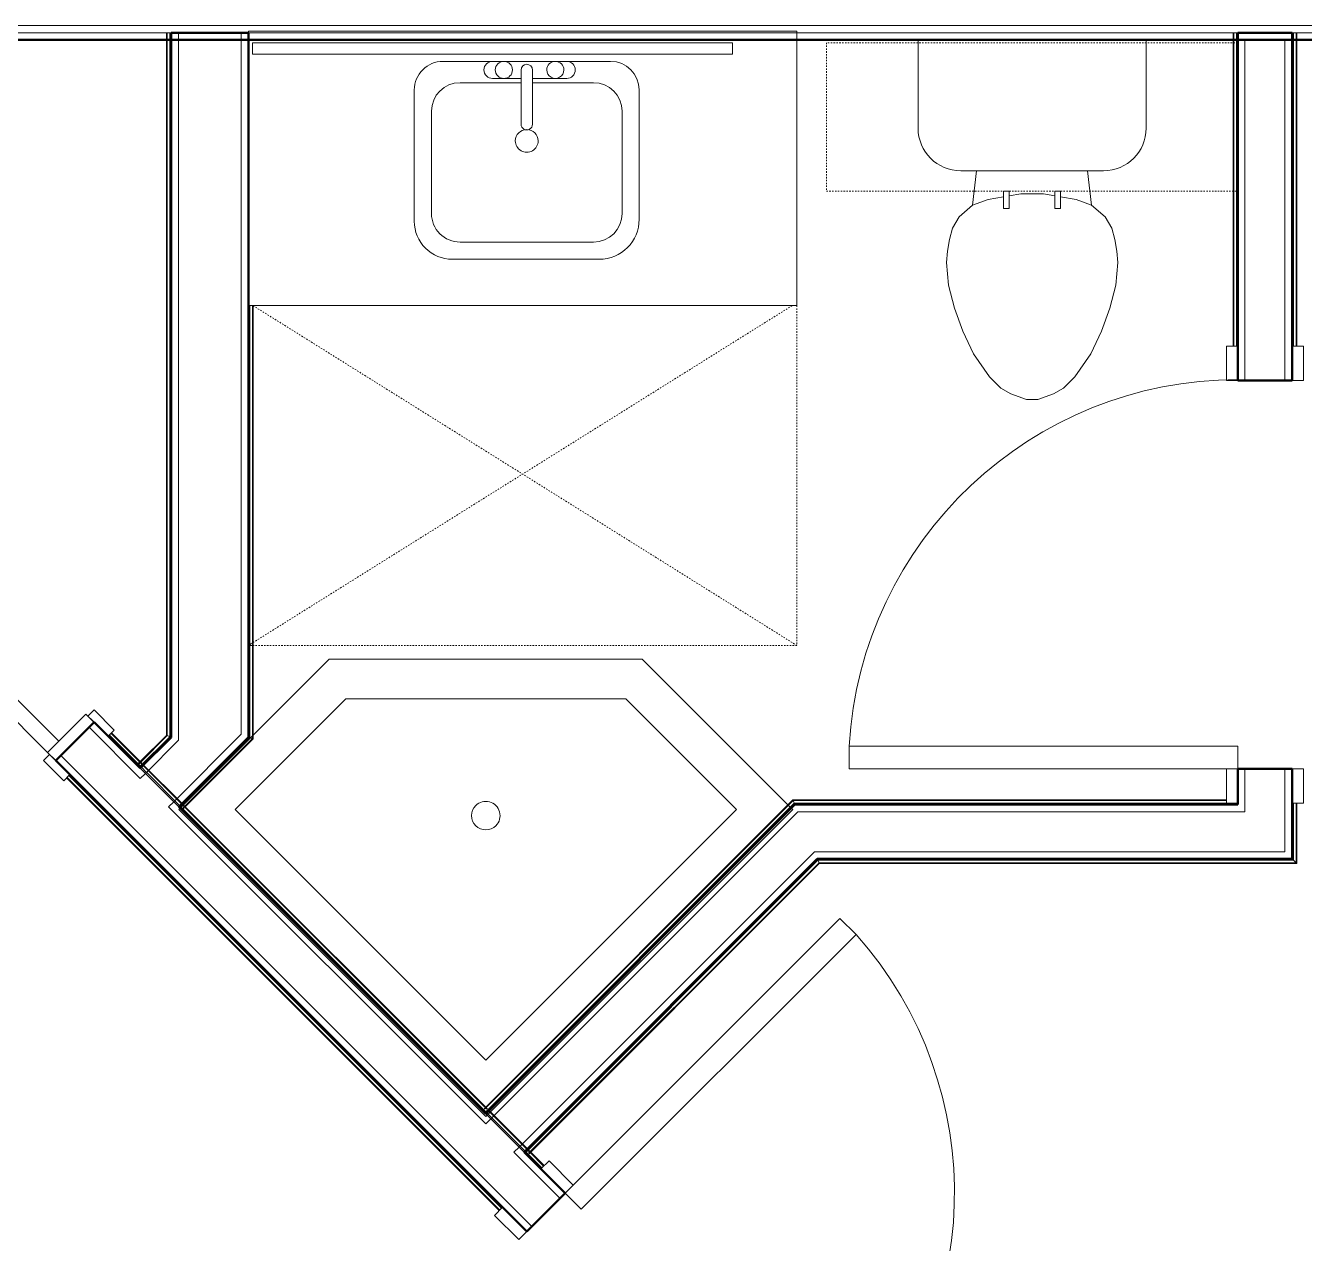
# Model space of a CAD drawing. Header units: inches. Extents: x -4218 to -1830, y 9767 to 12426.
# Drawn here: x -2378.3 to -2266.4, y 10306.2 to 10412.8 of the extents above; entities that cross this region are included whole.
import ezdxf

# ---------------------------------------------------------------- set-up
doc = ezdxf.new("R2010")
doc.units = ezdxf.units.IN
doc.header["$MEASUREMENT"] = 0
doc.linetypes.add('Dash', pattern=[0.25, 0.125, -0.125])
for name, color, linetype, lineweight in [('0-1', 7, 'Continuous', 5), ('0-2', 253, 'Continuous', 9), ('A-DOOR-1', 7, 'Continuous', 9), ('A-DOOR-2', 50, 'Continuous', 20), ('A-DOOR-FRAM-1', 50, 'Continuous', 20), ('A-GENM-HDLN-1', 7, 'Dash', 9), ('A-GENM-HDLN-2', 252, 'Dash', 9), ('A-GENM-HDLN-3', 253, 'Dash', 9), ('A-WALL-1', 250, 'Continuous', 50), ('A-WALL-2', 10, 'Continuous', 13), ('A-WALL-3', 254, 'Continuous', 9), ('A-WALL-4', 253, 'Continuous', 9), ('A-WALL-5', 252, 'Continuous', 9), ('A-WALL-6', 7, 'Continuous', 9), ('I-WALL-1', 250, 'Continuous', 50), ('I-WALL-2', 254, 'Continuous', 9), ('I-WALL-3', 253, 'Continuous', 9), ('I-WALL-4', 252, 'Continuous', 9), ('P-SANR-FIXT-1', 7, 'Continuous', 9), ('P-SANR-FIXT-3', 252, 'Continuous', 9), ('Q-CASE-1', 252, 'Continuous', 9), ('Q-CASE-2', 7, 'Continuous', 9), ('Q-CASE-3', 253, 'Continuous', 9), ('Q-CASE-4', 7, 'Dash', 9)]:
    doc.layers.add(name, color=color, linetype=linetype, lineweight=lineweight)

# ---------------------------------------------------------------- blocks, each defined once
blk = doc.blocks.new('Basic Wall _ INT - W4BØF - _5_8 GYP - 2X4 WOOD_BATT_ - 5_8 GYP_ - ___-2694695-BACKGROUND - 3RD FLOOR')
at = {"layer": 'A-WALL-3'}
for p, q in [((-2272.6, 10412.16), (-2272.66, 10412.16)), ((-2272.45, 10412.16), (-2272.6, 10412.16)), ((-2272.39, 10412.16), (-2272.45, 10412.16)), ((-2272.25, 10412.16), (-2272.27, 10412.16))]:
    blk.add_line(p, q, dxfattribs=at)
at = {"layer": 'A-WALL-4'}
for p, q in [((-2272.66, 10412.16), (-2272.37, 10412.16)), ((-2272.6, 10412.16), (-2272.6, 10411.54)), ((-2272.37, 10412.16), (-2272.29, 10412.16)), ((-2272.29, 10412.16), (-2272.25, 10412.16)), ((-2272.25, 10411.54), (-2272.25, 10412.16)), ((-2272.25, 10381.74), (-2272.25, 10384.74)), ((-2272.27, 10344.64), (-2272.25, 10344.62))]:
    blk.add_line(p, q, dxfattribs=at)
at = {"layer": 'A-WALL-5'}
for p, q in [((-2272.66, 10412.16), (-2272.66, 10411.54)), ((-2272.37, 10412.16), (-2272.37, 10411.54)), ((-2272.6, 10411.54), (-2272.6, 10384.74)), ((-2272.25, 10384.74), (-2272.25, 10411.54)), ((-2272.25, 10344.62), (-2272.25, 10344.74))]:
    blk.add_line(p, q, dxfattribs=at)
at = {"layer": 'A-WALL-6'}
for p, q in [((-2272.66, 10411.54), (-2272.66, 10384.74)), ((-2272.37, 10411.54), (-2272.37, 10384.74))]:
    blk.add_line(p, q, dxfattribs=at)
at = {"layer": 'A-WALL-6', "flags": 128}
blk.add_lwpolyline([(-2272.29, 10344.66), (-2272.31, 10344.68), (-2272.33, 10344.7), (-2272.35, 10344.72), (-2272.36, 10344.73), (-2272.37, 10344.74)], dxfattribs=at)
blk = doc.blocks.new('Basic Wall _ INT - W4BØF - _5_8 GYP - 2X4 WOOD_BATT_ - 5_8 GYP_ - ___-2694696-BACKGROUND - 3RD FLOOR')
at = {"layer": 'A-WALL-3'}
for p, q in [((-2267.47, 10412.16), (-2267.5, 10412.16)), ((-2267.29, 10412.16), (-2267.36, 10412.16)), ((-2267.15, 10412.16), (-2267.29, 10412.16)), ((-2267.08, 10412.16), (-2267.15, 10412.16))]:
    blk.add_line(p, q, dxfattribs=at)
at = {"layer": 'A-WALL-4'}
for p, q in [((-2267.5, 10412.16), (-2267.45, 10412.16)), ((-2267.5, 10411.54), (-2267.5, 10412.16)), ((-2267.45, 10412.16), (-2267.37, 10412.16)), ((-2267.37, 10412.16), (-2267.08, 10412.16)), ((-2267.15, 10412.16), (-2267.15, 10411.54)), ((-2267.5, 10381.74), (-2267.5, 10384.74)), ((-2267.5, 10339.87), (-2267.47, 10339.84)), ((-2267.36, 10339.73), (-2267.29, 10339.67)), ((-2267.29, 10339.66), (-2267.15, 10339.52)), ((-2267.15, 10339.52), (-2267.08, 10339.45))]:
    blk.add_line(p, q, dxfattribs=at)
at = {"layer": 'A-WALL-5'}
for p, q in [((-2267.37, 10411.54), (-2267.37, 10412.16)), ((-2267.08, 10412.16), (-2267.08, 10411.54)), ((-2267.5, 10384.74), (-2267.5, 10411.54)), ((-2267.15, 10411.54), (-2267.15, 10384.74)), ((-2267.5, 10339.87), (-2267.5, 10344.74)), ((-2267.15, 10344.74), (-2267.15, 10339.52))]:
    blk.add_line(p, q, dxfattribs=at)
at = {"layer": 'A-WALL-6'}
for p, q in [((-2267.37, 10384.74), (-2267.37, 10411.54)), ((-2267.08, 10411.54), (-2267.08, 10384.74)), ((-2267.37, 10339.74), (-2267.37, 10344.74)), ((-2267.08, 10344.74), (-2267.08, 10339.45))]:
    blk.add_line(p, q, dxfattribs=at)
at = {"layer": 'A-WALL-6', "flags": 128}
for points in [[(-2267.37, 10339.74), (-2267.37, 10339.75), (-2267.38, 10339.75), (-2267.4, 10339.77), (-2267.41, 10339.78), (-2267.43, 10339.8), (-2267.45, 10339.82)], [(-2267.08, 10339.45), (-2267.2, 10339.57), (-2267.29, 10339.67), (-2267.35, 10339.72), (-2267.37, 10339.74)]]:
    blk.add_lwpolyline(points, dxfattribs=at)
blk = doc.blocks.new('Basic Wall _ INT - W6BØF - _5_8 GYP - 2X6 WOOD_BATT_ - 5_8 GYP_ - ___-2696591-BACKGROUND - 3RD FLOOR')
at = {"layer": 'A-WALL-3'}
for p, q in [((-2365.94, 10412.16), (-2366, 10412.16)), ((-2365.79, 10412.16), (-2365.94, 10412.16)), ((-2365.73, 10412.16), (-2365.79, 10412.16)), ((-2365.59, 10412.16), (-2365.61, 10412.16))]:
    blk.add_line(p, q, dxfattribs=at)
at = {"layer": 'A-WALL-4'}
for p, q in [((-2366, 10412.16), (-2365.71, 10412.16)), ((-2365.94, 10412.16), (-2365.94, 10411.54)), ((-2365.71, 10412.16), (-2365.63, 10412.16)), ((-2365.63, 10412.16), (-2365.59, 10412.16)), ((-2365.59, 10411.54), (-2365.59, 10412.16)), ((-2366, 10350.67), (-2365.94, 10350.65)), ((-2365.94, 10350.65), (-2365.79, 10350.59)), ((-2365.79, 10350.59), (-2365.73, 10350.56)), ((-2365.61, 10350.51), (-2365.59, 10350.5))]:
    blk.add_line(p, q, dxfattribs=at)
at = {"layer": 'A-WALL-5'}
for p, q in [((-2366, 10412.16), (-2366, 10411.54)), ((-2365.71, 10412.16), (-2365.71, 10411.54)), ((-2365.94, 10411.54), (-2365.94, 10350.65)), ((-2365.59, 10350.5), (-2365.59, 10411.54))]:
    blk.add_line(p, q, dxfattribs=at)
at = {"layer": 'A-WALL-6'}
for p, q in [((-2366, 10411.54), (-2366, 10350.67)), ((-2365.71, 10411.54), (-2365.71, 10350.55)), ((-2365.59, 10350.5), (-2365.63, 10350.52))]:
    blk.add_line(p, q, dxfattribs=at)
at = {"layer": 'A-WALL-6', "flags": 128}
for points in [[(-2365.71, 10350.55), (-2365.73, 10350.56), (-2365.79, 10350.59), (-2365.88, 10350.62), (-2366, 10350.67)], [(-2365.63, 10350.52), (-2365.65, 10350.53), (-2365.67, 10350.54), (-2365.69, 10350.54), (-2365.7, 10350.55), (-2365.71, 10350.55), (-2365.71, 10350.55)]]:
    blk.add_lwpolyline(points, dxfattribs=at)
blk = doc.blocks.new('Basic Wall _ INT - W6BØF - _5_8 GYP - 2X6 WOOD_BATT_ - 5_8 GYP_ - ___-2696592-BACKGROUND - 3RD FLOOR')
at = {"layer": 'A-WALL-4'}
for p, q in [((-2358.84, 10350.53), (-2358.82, 10350.52)), ((-2358.7, 10350.48), (-2358.64, 10350.45)), ((-2358.63, 10350.45), (-2358.49, 10350.39)), ((-2358.49, 10350.39), (-2358.43, 10350.36))]:
    blk.add_line(p, q, dxfattribs=at)
at = {"layer": 'A-WALL-5'}
for p, q in [((-2358.84, 10350.53), (-2358.84, 10388.29)), ((-2358.49, 10388.29), (-2358.49, 10350.39))]:
    blk.add_line(p, q, dxfattribs=at)
at = {"layer": 'A-WALL-6'}
for p, q in [((-2358.71, 10350.48), (-2358.71, 10388.29)), ((-2358.43, 10388.29), (-2358.43, 10350.36)), ((-2358.8, 10350.52), (-2358.84, 10350.53))]:
    blk.add_line(p, q, dxfattribs=at)
at = {"layer": 'A-WALL-6', "flags": 128}
for points in [[(-2358.71, 10350.48), (-2358.72, 10350.48), (-2358.73, 10350.49), (-2358.74, 10350.49), (-2358.76, 10350.5), (-2358.77, 10350.51), (-2358.8, 10350.52)], [(-2358.43, 10350.36), (-2358.55, 10350.41), (-2358.64, 10350.45), (-2358.69, 10350.47), (-2358.71, 10350.48)]]:
    blk.add_lwpolyline(points, dxfattribs=at)
blk = doc.blocks.new('Basic Wall _ INT - W4BØF - _5_8 GYP - 2X4 WOOD_BATT_ - 5_8 GYP_ - ___-2694703-BACKGROUND - 3RD FLOOR')
at = {"layer": 'A-WALL-4'}
for p, q in [((-2374.47, 10347.24), (-2375.16, 10347.93)), ((-2334.48, 10307.26), (-2336.6, 10309.38))]:
    blk.add_line(p, q, dxfattribs=at)
at = {"layer": 'A-WALL-5'}
for p, q in [((-2336.6, 10309.38), (-2374.47, 10347.24)), ((-2374.71, 10346.99), (-2336.85, 10309.13))]:
    blk.add_line(p, q, dxfattribs=at)
at = {"layer": 'A-WALL-6'}
for p, q in [((-2374.76, 10346.95), (-2336.9, 10309.09)), ((-2374.55, 10347.15), (-2336.69, 10309.29))]:
    blk.add_line(p, q, dxfattribs=at)
blk = doc.blocks.new('Basic Wall _ INT - W4BØF - _5_8 GYP - 2X4 WOOD_BATT_ - 5_8 GYP_ - ___-2694704-BACKGROUND - 3RD FLOOR')
at = {"layer": 'A-WALL-4'}
for p, q in [((-2368.34, 10348.33), (-2368.27, 10348.26)), ((-2364.94, 10344.43), (-2368.3, 10347.79)), ((-2368.26, 10348.25), (-2368.2, 10348.19)), ((-2368.05, 10348.04), (-2367.65, 10347.64)), ((-2367.61, 10347.6), (-2364.71, 10344.7)), ((-2364.55, 10344.54), (-2364.49, 10344.48)), ((-2364.49, 10344.47), (-2364.4, 10344.39)), ((-2338.11, 10318.1), (-2338.03, 10318.02)), ((-2334.71, 10314.2), (-2338.07, 10317.56)), ((-2338.03, 10318.02), (-2337.97, 10317.95)), ((-2337.82, 10317.81), (-2337.38, 10317.37)), ((-2337.36, 10317.34), (-2334.91, 10314.89)), ((-2334.9, 10314.89), (-2334.46, 10314.45)), ((-2334.32, 10314.31), (-2334.26, 10314.24)), ((-2334.26, 10314.24), (-2334.17, 10314.16)), ((-2331.12, 10310.62), (-2333.25, 10312.74))]:
    blk.add_line(p, q, dxfattribs=at)
at = {"layer": 'A-WALL-5'}
for p, q in [((-2368.3, 10347.79), (-2371.11, 10350.6)), ((-2370.86, 10350.85), (-2368.34, 10348.33)), ((-2368.3, 10348.38), (-2368.23, 10348.3)), ((-2368.22, 10348.29), (-2368.16, 10348.23)), ((-2367.78, 10347.45), (-2368.21, 10347.88)), ((-2368.01, 10348.08), (-2364.67, 10344.75)), ((-2364.86, 10344.53), (-2367.77, 10347.44)), ((-2338.07, 10317.56), (-2364.94, 10344.43)), ((-2364.51, 10344.58), (-2364.44, 10344.52)), ((-2364.44, 10344.52), (-2364.36, 10344.44)), ((-2364.4, 10344.39), (-2338.11, 10318.1)), ((-2338.07, 10318.15), (-2337.99, 10318.06)), ((-2337.99, 10318.06), (-2337.92, 10318)), ((-2337.54, 10317.21), (-2337.98, 10317.65)), ((-2337.77, 10317.85), (-2337.34, 10317.41)), ((-2335.07, 10314.73), (-2337.53, 10317.2)), ((-2337.31, 10317.38), (-2334.86, 10314.94)), ((-2334.86, 10314.93), (-2334.42, 10314.5)), ((-2334.62, 10314.29), (-2335.06, 10314.73)), ((-2333.25, 10312.74), (-2334.71, 10314.2)), ((-2334.28, 10314.35), (-2334.21, 10314.29)), ((-2334.21, 10314.29), (-2334.13, 10314.2)), ((-2334.17, 10314.16), (-2333, 10312.98))]:
    blk.add_line(p, q, dxfattribs=at)
at = {"layer": 'A-WALL-6'}
for p, q in [((-2368.21, 10347.88), (-2370.98, 10350.65)), ((-2370.81, 10350.89), (-2368.3, 10348.38)), ((-2337.98, 10317.65), (-2364.86, 10344.53)), ((-2364.36, 10344.43), (-2338.07, 10318.15)), ((-2333.16, 10312.82), (-2334.62, 10314.29)), ((-2334.13, 10314.2), (-2332.95, 10313.03))]:
    blk.add_line(p, q, dxfattribs=at)
blk = doc.blocks.new('Basic Wall _ INT - W4BØF - _5_8 GYP - 2X4 WOOD_BATT_ - 5_8 GYP_ - ___-2694706-BACKGROUND - 3RD FLOOR')
at = {"layer": 'A-WALL-3'}
for p, q in [((-2334.71, 10314.2), (-2334.7, 10314.19)), ((-2334.57, 10314.06), (-2334.51, 10314)), ((-2334.46, 10313.95), (-2334.42, 10313.91))]:
    blk.add_line(p, q, dxfattribs=at)
at = {"layer": 'A-WALL-4'}
for p, q in [((-2309.04, 10339.84), (-2309.05, 10339.87)), ((-2308.96, 10339.67), (-2308.99, 10339.73)), ((-2308.9, 10339.52), (-2308.96, 10339.66)), ((-2308.88, 10339.45), (-2308.9, 10339.52)), ((-2334.62, 10314.11), (-2334.67, 10314.16)), ((-2334.42, 10313.91), (-2334.62, 10314.11)), ((-2334.32, 10314.1), (-2334.26, 10314.16)), ((-2334.25, 10314.17), (-2334.17, 10314.25))]:
    blk.add_line(p, q, dxfattribs=at)
at = {"layer": 'A-WALL-5'}
for p, q in [((-2309.05, 10339.87), (-2334.71, 10314.2)), ((-2334.17, 10314.25), (-2308.9, 10339.52)), ((-2334.68, 10314.17), (-2334.71, 10314.2)), ((-2334.67, 10314.16), (-2334.68, 10314.17)), ((-2334.27, 10314.06), (-2334.21, 10314.12)), ((-2334.21, 10314.13), (-2334.13, 10314.2))]:
    blk.add_line(p, q, dxfattribs=at)
at = {"layer": 'A-WALL-6'}
for p, q in [((-2334.62, 10314.11), (-2309, 10339.74)), ((-2334.13, 10314.2), (-2308.88, 10339.45))]:
    blk.add_line(p, q, dxfattribs=at)
at = {"layer": 'A-WALL-6', "flags": 128}
for points in [[(-2309.03, 10339.82), (-2309.02, 10339.8), (-2309.01, 10339.78), (-2309.01, 10339.77), (-2309, 10339.75), (-2309, 10339.75), (-2309, 10339.74)], [(-2309, 10339.74), (-2308.99, 10339.72), (-2308.96, 10339.67), (-2308.93, 10339.57), (-2308.88, 10339.45)]]:
    blk.add_lwpolyline(points, dxfattribs=at)
blk = doc.blocks.new('Basic Wall _ INT - W4BØF - _5_8 GYP - 2X4 WOOD_BATT_ - 5_8 GYP_ - ___-2694705-BACKGROUND - 3RD FLOOR')
at = {"layer": 'A-WALL-3'}
for p, q in [((-2338.36, 10317.85), (-2338.32, 10317.81)), ((-2338.28, 10317.77), (-2338.22, 10317.71)), ((-2338.09, 10317.58), (-2338.07, 10317.56))]:
    blk.add_line(p, q, dxfattribs=at)
at = {"layer": 'A-WALL-4'}
for p, q in [((-2311.16, 10344.97), (-2311.19, 10345.03)), ((-2311.1, 10344.82), (-2311.16, 10344.97)), ((-2311.07, 10344.76), (-2311.1, 10344.82)), ((-2311.02, 10344.62), (-2311.03, 10344.64)), ((-2338.1, 10318.03), (-2338.03, 10318.1)), ((-2338.16, 10317.65), (-2338.36, 10317.85)), ((-2338.17, 10317.96), (-2338.11, 10318.02)), ((-2338.12, 10317.61), (-2338.16, 10317.65))]:
    blk.add_line(p, q, dxfattribs=at)
at = {"layer": 'A-WALL-5'}
for p, q in [((-2338.03, 10318.1), (-2311.16, 10344.97)), ((-2311.02, 10344.62), (-2338.07, 10317.56)), ((-2338.14, 10318.08), (-2338.07, 10318.15)), ((-2338.21, 10318.01), (-2338.16, 10318.06)), ((-2338.1, 10317.59), (-2338.12, 10317.61)), ((-2338.07, 10317.56), (-2338.1, 10317.59))]:
    blk.add_line(p, q, dxfattribs=at)
at = {"layer": 'A-WALL-6'}
for p, q in [((-2338.07, 10318.15), (-2311.19, 10345.03)), ((-2311.07, 10344.74), (-2338.16, 10317.65))]:
    blk.add_line(p, q, dxfattribs=at)
at = {"layer": 'A-WALL-6', "flags": 128}
for points in [[(-2311.19, 10345.03), (-2311.14, 10344.91), (-2311.1, 10344.82), (-2311.08, 10344.76), (-2311.07, 10344.74)], [(-2311.07, 10344.74), (-2311.07, 10344.74), (-2311.06, 10344.73), (-2311.06, 10344.72), (-2311.05, 10344.7), (-2311.04, 10344.68), (-2311.03, 10344.66)]]:
    blk.add_lwpolyline(points, dxfattribs=at)
blk = doc.blocks.new('Basic Wall _ INT - W4BØF - _5_8 GYP - 2X4 WOOD_BATT_ - 5_8 GYP_ - ___-2694707-BACKGROUND - 3RD FLOOR')
at = {"layer": 'A-WALL-4'}
for p, q in [((-2311.19, 10345.03), (-2311.16, 10344.97)), ((-2311.16, 10344.97), (-2311.1, 10344.82)), ((-2311.1, 10344.82), (-2311.07, 10344.76)), ((-2311.03, 10344.64), (-2311.02, 10344.62)), ((-2272.25, 10344.62), (-2272.27, 10344.64))]:
    blk.add_line(p, q, dxfattribs=at)
at = {"layer": 'A-WALL-5'}
for p, q in [((-2311.16, 10344.97), (-2273.25, 10344.97)), ((-2272.25, 10344.62), (-2311.02, 10344.62))]:
    blk.add_line(p, q, dxfattribs=at)
at = {"layer": 'A-WALL-6'}
for p, q in [((-2311.19, 10345.03), (-2273.25, 10345.03)), ((-2273.25, 10344.74), (-2311.07, 10344.74))]:
    blk.add_line(p, q, dxfattribs=at)
at = {"layer": 'A-WALL-6', "flags": 128}
for points in [[(-2311.07, 10344.74), (-2311.08, 10344.76), (-2311.1, 10344.82), (-2311.14, 10344.91), (-2311.19, 10345.03)], [(-2311.03, 10344.66), (-2311.04, 10344.68), (-2311.05, 10344.7), (-2311.06, 10344.72), (-2311.06, 10344.73), (-2311.07, 10344.74), (-2311.07, 10344.74)], [(-2272.37, 10344.74), (-2272.36, 10344.73), (-2272.35, 10344.72), (-2272.33, 10344.7), (-2272.31, 10344.68), (-2272.29, 10344.66)]]:
    blk.add_lwpolyline(points, dxfattribs=at)
blk = doc.blocks.new('Basic Wall _ INT - W4BØF - _5_8 GYP - 2X4 WOOD_BATT_ - 5_8 GYP_ - ___-2694708-BACKGROUND - 3RD FLOOR')
at = {"layer": 'A-WALL-4'}
for p, q in [((-2309.05, 10339.87), (-2309.04, 10339.84)), ((-2308.99, 10339.73), (-2308.96, 10339.67)), ((-2308.96, 10339.66), (-2308.9, 10339.52)), ((-2308.9, 10339.52), (-2308.88, 10339.45)), ((-2267.47, 10339.84), (-2267.5, 10339.87)), ((-2267.29, 10339.67), (-2267.36, 10339.73)), ((-2267.15, 10339.52), (-2267.29, 10339.66)), ((-2267.08, 10339.45), (-2267.15, 10339.52))]:
    blk.add_line(p, q, dxfattribs=at)
at = {"layer": 'A-WALL-5'}
for p, q in [((-2267.5, 10339.87), (-2309.05, 10339.87)), ((-2308.9, 10339.52), (-2267.15, 10339.52))]:
    blk.add_line(p, q, dxfattribs=at)
at = {"layer": 'A-WALL-6'}
for p, q in [((-2309, 10339.74), (-2267.37, 10339.74)), ((-2308.88, 10339.45), (-2267.08, 10339.45))]:
    blk.add_line(p, q, dxfattribs=at)
at = {"layer": 'A-WALL-6', "flags": 128}
for points in [[(-2309, 10339.74), (-2309, 10339.75), (-2309, 10339.75), (-2309.01, 10339.77), (-2309.01, 10339.78), (-2309.02, 10339.8), (-2309.03, 10339.82)], [(-2308.88, 10339.45), (-2308.93, 10339.57), (-2308.96, 10339.67), (-2308.99, 10339.72), (-2309, 10339.74)], [(-2267.45, 10339.82), (-2267.43, 10339.8), (-2267.41, 10339.78), (-2267.4, 10339.77), (-2267.38, 10339.75), (-2267.37, 10339.75), (-2267.37, 10339.74)], [(-2267.37, 10339.74), (-2267.35, 10339.72), (-2267.29, 10339.67), (-2267.2, 10339.57), (-2267.08, 10339.45)]]:
    blk.add_lwpolyline(points, dxfattribs=at)
blk = doc.blocks.new('SWING - SINGLE - FLUSH - 2-10 x 6-8 - PRIVACY-3199405-BACKGROUND - 3RD FLOOR')
at = {"layer": 'A-DOOR-1'}
blk.add_arc((17, -2.38), 34.07, 180, 266.6343, dxfattribs=at)
at = {"layer": 'A-DOOR-2'}
for p, q in [((15, -2.38), (15, -36.38)), ((17, -2.38), (15, -2.38)), ((17, -2.38), (17, -36.38)), ((17, -36.38), (15, -36.38))]:
    blk.add_line(p, q, dxfattribs=at)
at = {"layer": 'A-DOOR-FRAM-1'}
for p, q in [((-20, 2.37), (-20, 3.37)), ((-20, 3.37), (-17, 3.37)), ((-17, 3.37), (-17, 2.37)), ((17, 2.37), (17, 3.37)), ((17, 3.37), (20, 3.37)), ((20, 3.37), (20, 2.37)), ((-17, 2.37), (-20, 2.37)), ((20, 2.37), (17, 2.37)), ((-20, -2.38), (-17, -2.38)), ((-20, -3.38), (-20, -2.38)), ((-17, -2.38), (-17, -3.38)), ((17, -2.38), (20, -2.38)), ((17, -3.38), (17, -2.38)), ((20, -2.38), (20, -3.38)), ((-17, -3.38), (-20, -3.38)), ((20, -3.38), (17, -3.38))]:
    blk.add_line(p, q, dxfattribs=at)
blk = doc.blocks.new('SLIDING - FLUSH - 6-0 x 6-8-3203587-BACKGROUND - 3RD FLOOR')
at = {"layer": 'A-DOOR-1'}
for p, q in [((-36.25, 3), (-38.75, 3)), ((-38.75, 3), (-38.75, 2.25)), ((-38.75, 2.25), (-36.25, 2.25)), ((-36.25, 2.25), (-36.25, 3)), ((36.25, 3), (36.25, 2.25)), ((38.75, 3), (36.25, 3)), ((36.25, 2.25), (38.75, 2.25)), ((38.75, 2.25), (38.75, 3)), ((-36.25, -2.5), (-38.75, -2.5)), ((-38.75, -2.5), (-38.75, -3.25)), ((-38.75, -3.25), (-36.25, -3.25)), ((-36.25, -3.25), (-36.25, -2.5)), ((38.75, -2.5), (36.25, -2.5)), ((36.25, -2.5), (36.25, -3.25)), ((36.25, -3.25), (38.75, -3.25)), ((38.75, -3.25), (38.75, -2.5))]:
    blk.add_line(p, q, dxfattribs=at)
at = {"layer": 'A-DOOR-2'}
for p, q in [((1, 2.25), (-36, 2.25)), ((-36, 2.25), (-36, 0.875)), ((1, 0.875), (1, 2.25)), ((-36, 0.875), (1, 0.875)), ((36, 0.875), (-1, 0.875)), ((-1, 0.875), (-1, -0.5)), ((36, -0.5), (36, 0.875)), ((-1, -0.5), (36, -0.5))]:
    blk.add_line(p, q, dxfattribs=at)
at = {"layer": 'A-DOOR-FRAM-1'}
for p, q in [((-36, 2.25), (-37, 2.25)), ((-37, 2.25), (-37, -2.5)), ((-36, -2.5), (-36, 2.25)), ((37, 2.25), (36, 2.25)), ((36, 2.25), (36, -2.5)), ((37, -2.5), (37, 2.25)), ((-37, -2.5), (-36, -2.5)), ((36, -2.5), (37, -2.5))]:
    blk.add_line(p, q, dxfattribs=at)
blk = doc.blocks.new('Basic Wall _ INT - W4BØF - _5_8 GYP - 2X4 WOOD_BATT_ - 5_8 GYP_ - ___-2694709-BACKGROUND - 3RD FLOOR')
at = {"layer": 'A-WALL-3'}
for p, q in [((-2368.59, 10348.08), (-2368.55, 10348.04)), ((-2368.51, 10348), (-2368.44, 10347.93)), ((-2368.32, 10347.81), (-2368.3, 10347.79))]:
    blk.add_line(p, q, dxfattribs=at)
at = {"layer": 'A-WALL-4'}
for p, q in [((-2365.94, 10350.65), (-2366, 10350.67)), ((-2365.79, 10350.59), (-2365.94, 10350.65)), ((-2365.73, 10350.56), (-2365.79, 10350.59)), ((-2365.59, 10350.5), (-2365.61, 10350.51)), ((-2368.26, 10348.32), (-2368.34, 10348.25)), ((-2368.39, 10347.88), (-2368.59, 10348.08)), ((-2368.35, 10348.24), (-2368.41, 10348.18)), ((-2368.35, 10347.84), (-2368.39, 10347.88))]:
    blk.add_line(p, q, dxfattribs=at)
at = {"layer": 'A-WALL-5'}
for p, q in [((-2365.94, 10350.65), (-2368.26, 10348.32)), ((-2368.3, 10347.79), (-2365.59, 10350.5)), ((-2368.31, 10348.37), (-2368.38, 10348.29)), ((-2368.39, 10348.29), (-2368.45, 10348.23)), ((-2368.33, 10347.82), (-2368.35, 10347.84)), ((-2368.3, 10347.79), (-2368.33, 10347.82))]:
    blk.add_line(p, q, dxfattribs=at)
at = {"layer": 'A-WALL-6'}
for p, q in [((-2365.71, 10350.55), (-2368.39, 10347.88)), ((-2366, 10350.67), (-2368.3, 10348.38)), ((-2365.63, 10350.52), (-2365.59, 10350.5))]:
    blk.add_line(p, q, dxfattribs=at)
at = {"layer": 'A-WALL-6', "flags": 128}
for points in [[(-2366, 10350.67), (-2365.88, 10350.62), (-2365.79, 10350.59), (-2365.73, 10350.56), (-2365.71, 10350.55)], [(-2365.71, 10350.55), (-2365.71, 10350.55), (-2365.7, 10350.55), (-2365.69, 10350.54), (-2365.67, 10350.54), (-2365.65, 10350.53), (-2365.63, 10350.52)]]:
    blk.add_lwpolyline(points, dxfattribs=at)
blk = doc.blocks.new('Basic Wall _ INT - W4BØF - _5_8 GYP - 2X4 WOOD_BATT_ - 5_8 GYP_ - ___-2694710-BACKGROUND - 3RD FLOOR')
at = {"layer": 'A-WALL-3'}
for p, q in [((-2364.94, 10344.43), (-2364.92, 10344.42)), ((-2364.8, 10344.29), (-2364.74, 10344.23)), ((-2364.69, 10344.18), (-2364.65, 10344.14))]:
    blk.add_line(p, q, dxfattribs=at)
at = {"layer": 'A-WALL-4'}
for p, q in [((-2358.82, 10350.52), (-2358.84, 10350.53)), ((-2358.64, 10350.45), (-2358.7, 10350.48)), ((-2358.49, 10350.39), (-2358.63, 10350.45)), ((-2358.43, 10350.36), (-2358.49, 10350.39)), ((-2364.85, 10344.34), (-2364.9, 10344.39)), ((-2364.65, 10344.14), (-2364.85, 10344.34)), ((-2364.5, 10344.38), (-2364.55, 10344.33)), ((-2364.42, 10344.46), (-2364.49, 10344.39))]:
    blk.add_line(p, q, dxfattribs=at)
at = {"layer": 'A-WALL-5'}
for p, q in [((-2364.94, 10344.43), (-2358.84, 10350.53)), ((-2358.49, 10350.39), (-2364.4, 10344.48)), ((-2364.91, 10344.4), (-2364.94, 10344.43)), ((-2364.9, 10344.39), (-2364.91, 10344.4)), ((-2364.45, 10344.34), (-2364.51, 10344.28)), ((-2364.37, 10344.42), (-2364.44, 10344.35))]:
    blk.add_line(p, q, dxfattribs=at)
at = {"layer": 'A-WALL-6'}
for p, q in [((-2364.85, 10344.34), (-2358.71, 10350.48)), ((-2358.43, 10350.36), (-2364.36, 10344.43)), ((-2358.84, 10350.53), (-2358.8, 10350.52))]:
    blk.add_line(p, q, dxfattribs=at)
at = {"layer": 'A-WALL-6', "flags": 128}
for points in [[(-2358.8, 10350.52), (-2358.77, 10350.51), (-2358.76, 10350.5), (-2358.74, 10350.49), (-2358.73, 10350.49), (-2358.72, 10350.48), (-2358.71, 10350.48)], [(-2358.71, 10350.48), (-2358.69, 10350.47), (-2358.64, 10350.45), (-2358.55, 10350.41), (-2358.43, 10350.36)]]:
    blk.add_lwpolyline(points, dxfattribs=at)
blk = doc.blocks.new('M_Sink Vanity-Square - 500 x 440mm-V26-BACKGROUND - 3RD FLOOR')
at = {"layer": 'P-SANR-FIXT-1'}
for p, q in [((-5.72, 10.23), (7.14, 10.23)), ((-5.22, 8.73), (6.46, 8.73)), ((-9.22, -4.59), (-9.22, 6.73)), ((10.46, 6.91), (10.46, -4.59)), ((-7.72, -2.72), (-7.72, 6.23)), ((8.96, 6.23), (8.96, -2.72)), ((0.12, -6.33), (0.12, -1.59)), ((1.12, -6.33), (1.12, -1.59)), ((0.12, -5.22), (-5.22, -5.22)), ((-2.88, -5.59), (0.12, -5.59)), ((6.46, -5.22), (1.12, -5.22)), ((1.12, -5.59), (3.62, -5.59)), ((7.96, -7.09), (-6.72, -7.09)), ((3.62, -7.09), (-2.88, -7.09))]:
    blk.add_line(p, q, dxfattribs=at)
for centre, radius, start, end in [((-5.72, 6.73), 3.5, 90, 180), ((7.14, 6.91), 3.32, 360, 90), ((-5.22, 6.23), 2.5, 90, 180), ((6.46, 6.23), 2.5, 360, 90), ((0.62, -0.13), 1, 360, 180), ((0.62, -0.13), 1, 180, 0), ((0.62, -1.59), 0.5, 360, 180), ((-5.22, -2.72), 2.5, 180, 270), ((6.46, -2.72), 2.5, 270, 360), ((-6.72, -4.59), 2.5, 180, 270), ((-2.88, -6.34), 0.75, 90, 270), ((-1.88, -6.34), 0.75, 360, 180), ((2.62, -6.34), 0.75, 0, 180), ((3.62, -6.34), 0.75, 270, 90), ((7.96, -4.59), 2.5, 270, 0), ((-1.88, -6.34), 0.75, 180, 0), ((0.62, -6.33), 0.5, 180, 0), ((2.62, -6.34), 0.75, 180, 0)]:
    blk.add_arc(centre, radius, start, end, dxfattribs=at)
blk = doc.blocks.new('Bath Vanity - Bath Vanity 48_-V34-BACKGROUND - 3RD FLOOR')
at = {"layer": 'Q-CASE-1'}
for p, q in [((24.74, 0.75), (24.74, 24)), ((-23.26, 0.75), (-23.26, 0)), ((24.74, 0), (24.74, 0.13)), ((-23.26, 0), (24.74, 0))]:
    blk.add_line(p, q, dxfattribs=at)
at = {"layer": 'Q-CASE-2'}
for p, q in [((24.74, 24), (-23.26, 24)), ((-23.26, 24), (-23.26, 0.75))]:
    blk.add_line(p, q, dxfattribs=at)
at = {"layer": 'Q-CASE-3'}
blk.add_line((24.74, 0.13), (24.74, 0.75), dxfattribs=at)
blk = doc.blocks.new('Shower Base-Corner - 38_ x 38_-1684365-BACKGROUND - 3RD FLOOR')
at = {"layer": 'P-SANR-FIXT-1'}
for p, q in [((38, -18.63), (38, -0.18)), ((3.49, -3.49), (3.49, -34.51)), ((34.51, -3.49), (3.49, -3.49)), ((34.51, -17.18), (34.51, -3.49)), ((17.18, -34.51), (34.51, -17.18)), ((18.62, -38), (38, -18.63)), ((3.49, -34.51), (17.18, -34.51)), ((0.18, -38), (18.62, -38))]:
    blk.add_line(p, q, dxfattribs=at)
for start, end in [(360, 180), (180, 0)]:
    blk.add_arc((18.62, -18.63), 1.25, start, end, dxfattribs=at)
at = {"layer": 'P-SANR-FIXT-3'}
for p, q in [((0, 0), (0, -38)), ((38, 0), (0, 0)), ((38, -0.18), (38, 0)), ((0, -38), (0.18, -38))]:
    blk.add_line(p, q, dxfattribs=at)
blk = doc.blocks.new('Toilet-Domestic-3D - Toilet-Domestic-3D-V27-BACKGROUND - 3RD FLOOR')
at = {"layer": 'P-SANR-FIXT-1'}
for p, q in [((-9.98, 11.75), (-9.98, 19.48)), ((9.98, 19.48), (9.98, 11.75)), ((6.25, 8.02), (-6.25, 8.02)), ((-4.86, 8.02), (-5.21, 5)), ((4.86, 8.02), (5.21, 5)), ((-2.5, 5.74), (-3.84, 5.5)), ((-1, 6), (-2.01, 5.82)), ((1, 6), (-1, 6)), ((2, 5.82), (1, 6)), ((3.84, 5.5), (2.49, 5.74)), ((-5.21, 5), (-6.4, 4)), ((-3.84, 5.5), (-5.21, 5)), ((5.21, 5), (3.84, 5.5)), ((6.4, 4), (5.21, 5)), ((-6.4, 4), (-6.97, 3)), ((6.97, 3), (6.4, 4)), ((-6.97, 3), (-7.24, 2)), ((7.24, 2), (6.97, 3)), ((-7.24, 2), (-7.41, 1)), ((7.41, 1), (7.24, 2)), ((-7.41, 1), (-7.5, 0)), ((7.5, 0), (7.41, 1)), ((-7.5, 0), (-7.33, -1.99)), ((7.33, -1.99), (7.5, 0)), ((-7.33, -1.99), (-6.79, -4)), ((6.79, -4), (7.33, -1.99)), ((-6.79, -4), (-6.06, -6)), ((6.06, -6), (6.79, -4)), ((-6.06, -6), (-5.13, -8)), ((5.13, -8), (6.06, -6)), ((-5.13, -8), (-3.74, -10)), ((3.74, -10), (5.13, -8)), ((-3.74, -10), (-2.74, -11)), ((2.74, -11), (3.74, -10)), ((-2.74, -11), (-1.87, -11.5)), ((1.87, -11.5), (2.74, -11)), ((-1.87, -11.5), (-0.5, -12)), ((-0.5, -12), (0.5, -12)), ((0.5, -12), (1.87, -11.5))]:
    blk.add_line(p, q, dxfattribs=at)
for centre, start, end in [((-6.25, 11.75), 180, 270), ((6.25, 11.75), 270, 360)]:
    blk.add_arc(centre, 3.73, start, end, dxfattribs=at)
at = {"layer": 'P-SANR-FIXT-3'}
blk.add_line((-9.98, 19.48), (9.98, 19.48), dxfattribs=at)
blk = doc.blocks.new('ADA Clearances - 30_x48_-V35-BACKGROUND - 3RD FLOOR')
at = {"layer": 'A-GENM-HDLN-1'}
for p, q in [((14.74, 23.59), (-15, -24)), ((-15, -24), (-15, 23.59)), ((-14.74, 23.59), (14.75, -23.6)), ((14.75, -24), (-15, -24))]:
    blk.add_line(p, q, dxfattribs=at)
at = {"layer": 'A-GENM-HDLN-2'}
for p, q in [((-15, 23.8), (-15, 23.85)), ((-15, 23.71), (-15, 23.79)), ((-15, 23.59), (-15, 23.69)), ((-14.9, 23.85), (-14.87, 23.8)), ((-14.87, 23.79), (-14.82, 23.71)), ((-14.81, 23.69), (-14.74, 23.59))]:
    blk.add_line(p, q, dxfattribs=at)
at = {"layer": 'A-GENM-HDLN-3'}
blk.add_line((-15, 24), (14.75, 24), dxfattribs=at)
blk = doc.blocks.new('300 Series Wall Hung Cabinet_326 - 36_-2909952-BACKGROUND - 3RD FLOOR')
at = {"layer": 'Q-CASE-2'}
for p, q in [((-2.5, -13.19), (-2.01, -13.19)), ((-2.5, -13.19), (-2.5, -14.69)), ((-2.01, -14.69), (-2.01, -13.19)), ((2, -13.19), (2.49, -13.19)), ((2, -13.19), (2, -14.69)), ((2.49, -14.69), (2.49, -13.19)), ((-2.5, -14.69), (-2.01, -14.69)), ((2, -14.69), (2.49, -14.69))]:
    blk.add_line(p, q, dxfattribs=at)
at = {"layer": 'Q-CASE-4'}
for p, q in [((18, -0.19), (-18, -0.19)), ((-18, -0.19), (-18, -13.19)), ((18, -13.19), (18, -0.19)), ((-18, -13.19), (18, -13.19))]:
    blk.add_line(p, q, dxfattribs=at)
blk = doc.blocks.new('BATHROOM MIRROR - BATHROOM MIRROR 42_-3124765-BACKGROUND - 3RD FLOOR')
at = {"layer": 'Q-CASE-2'}
for p, q in [((21.74, 24), (-20.26, 24)), ((-20.26, 23), (-20.26, 24)), ((21.74, 24), (21.74, 23)), ((-20.26, 23), (21.74, 23))]:
    blk.add_line(p, q, dxfattribs=at)
blk = doc.blocks.new('CTR - 1st Phase - Unit Layouts_rvt-1-BACKGROUND - 3RD FLOOR')
at = {"layer": 'A-WALL-1'}
for p, q in [((-2365.59, 10412.16), (-2365.59, 10350.5)), ((-2358.84, 10412.16), (-2365.59, 10412.16)), ((-2358.84, 10357.25), (-2358.84, 10412.16)), ((-2272.25, 10412.16), (-2272.25, 10381.74)), ((-2271.62, 10412.16), (-2272.25, 10412.16)), ((-2268.12, 10412.16), (-2271.62, 10412.16)), ((-2267.5, 10412.16), (-2268.12, 10412.16)), ((-2267.5, 10381.74), (-2267.5, 10412.16)), ((-2272.25, 10381.74), (-2267.5, 10381.74)), ((-2358.84, 10351.42), (-2358.84, 10357.25)), ((-2372.34, 10351.83), (-2375.7, 10348.48)), ((-2368.3, 10347.79), (-2372.34, 10351.83)), ((-2358.84, 10350.53), (-2358.84, 10351.42)), ((-2365.59, 10350.5), (-2368.3, 10347.79)), ((-2364.94, 10344.43), (-2358.84, 10350.53)), ((-2375.7, 10348.48), (-2334.48, 10307.26)), ((-2272.25, 10347.74), (-2272.25, 10344.62)), ((-2267.5, 10347.74), (-2272.25, 10347.74)), ((-2267.5, 10344.62), (-2267.5, 10347.74)), ((-2338.07, 10317.56), (-2364.94, 10344.43)), ((-2311.02, 10344.62), (-2338.07, 10317.56)), ((-2310.13, 10344.62), (-2311.02, 10344.62)), ((-2304.3, 10344.62), (-2310.13, 10344.62)), ((-2272.25, 10344.62), (-2304.3, 10344.62)), ((-2267.5, 10340.49), (-2267.5, 10344.62)), ((-2267.5, 10339.87), (-2267.5, 10340.49)), ((-2334.71, 10314.2), (-2309.05, 10339.87)), ((-2309.05, 10339.87), (-2267.5, 10339.87)), ((-2331.12, 10310.62), (-2334.71, 10314.2)), ((-2334.48, 10307.26), (-2331.12, 10310.62))]:
    blk.add_line(p, q, dxfattribs=at)
at = {"layer": 'A-WALL-2'}
for p, q in [((-2364.96, 10351.13), (-2364.96, 10412.16)), ((-2359.46, 10356.63), (-2359.46, 10412.16)), ((-2271.62, 10381.74), (-2271.62, 10411.54)), ((-2268.12, 10411.54), (-2271.62, 10411.54)), ((-2268.12, 10381.74), (-2268.12, 10411.54)), ((-2359.46, 10356.63), (-2359.46, 10355.74)), ((-2359.46, 10355.74), (-2359.46, 10350.79)), ((-2368.3, 10346.91), (-2372.79, 10351.39)), ((-2365.38, 10344.87), (-2359.46, 10350.79)), ((-2364.96, 10351.13), (-2364.96, 10350.24)), ((-2367.86, 10347.35), (-2364.96, 10350.24)), ((-2334.04, 10307.7), (-2375.26, 10348.92)), ((-2367.86, 10347.35), (-2368.3, 10346.91)), ((-2271.62, 10344.62), (-2271.62, 10347.74)), ((-2268.12, 10344.62), (-2268.12, 10347.74)), ((-2365.38, 10344.87), (-2365.83, 10344.43)), ((-2338.07, 10316.68), (-2365.83, 10344.43)), ((-2310.76, 10343.99), (-2337.63, 10317.12)), ((-2310.76, 10343.99), (-2305.81, 10343.99)), ((-2305.81, 10343.99), (-2304.92, 10343.99)), ((-2271.62, 10343.99), (-2304.92, 10343.99)), ((-2271.62, 10344.62), (-2271.62, 10343.99)), ((-2268.12, 10344.62), (-2268.12, 10343.99)), ((-2268.12, 10343.99), (-2268.12, 10340.49)), ((-2309.31, 10340.49), (-2335.15, 10314.65)), ((-2309.31, 10340.49), (-2308.42, 10340.49)), ((-2268.12, 10340.49), (-2308.42, 10340.49)), ((-2337.63, 10317.12), (-2338.07, 10316.68)), ((-2335.15, 10314.65), (-2335.6, 10314.2)), ((-2331.57, 10310.17), (-2335.6, 10314.2))]:
    blk.add_line(p, q, dxfattribs=at)
at = {"layer": 'A-WALL-3'}
for p, q in [((-2365.59, 10412.16), (-2365.59, 10411.54)), ((-2365.59, 10412.16), (-2358.84, 10412.16)), ((-2272.25, 10412.16), (-2272.25, 10411.54)), ((-2272.25, 10412.16), (-2267.5, 10412.16)), ((-2267.5, 10411.54), (-2267.5, 10412.16)), ((-2272.25, 10384.74), (-2272.25, 10381.74)), ((-2267.5, 10381.74), (-2267.5, 10384.74)), ((-2375.16, 10347.93), (-2374.47, 10347.24)), ((-2368.44, 10347.93), (-2368.59, 10348.08)), ((-2368.1, 10347.99), (-2368.16, 10347.93)), ((-2368.02, 10348.08), (-2368.09, 10348)), ((-2364.8, 10344.58), (-2364.75, 10344.63)), ((-2364.65, 10344.14), (-2364.8, 10344.29)), ((-2364.73, 10344.64), (-2364.66, 10344.71)), ((-2338.21, 10317.71), (-2338.36, 10317.85)), ((-2337.86, 10317.77), (-2337.92, 10317.72)), ((-2337.78, 10317.85), (-2337.85, 10317.78)), ((-2334.42, 10313.91), (-2334.57, 10314.06)), ((-2334.56, 10314.35), (-2334.5, 10314.41)), ((-2334.5, 10314.42), (-2334.42, 10314.5)), ((-2331.12, 10310.62), (-2333.25, 10312.74)), ((-2336.6, 10309.38), (-2334.48, 10307.26))]:
    blk.add_line(p, q, dxfattribs=at)
at = {"layer": 'A-WALL-4'}
for p, q in [((-2365.59, 10411.54), (-2365.59, 10350.5)), ((-2272.25, 10411.54), (-2272.25, 10384.74)), ((-2267.5, 10384.74), (-2267.5, 10411.54)), ((-2358.84, 10357.25), (-2358.84, 10388.29)), ((-2358.84, 10357.25), (-2358.84, 10350.53)), ((-2375.7, 10348.48), (-2372.34, 10351.83)), ((-2368.59, 10348.08), (-2371.11, 10350.6)), ((-2365.59, 10350.5), (-2368.02, 10348.08)), ((-2364.65, 10344.72), (-2358.84, 10350.53)), ((-2374.47, 10347.24), (-2336.6, 10309.38)), ((-2338.36, 10317.85), (-2364.65, 10344.14)), ((-2311.02, 10344.62), (-2337.78, 10317.85)), ((-2311.02, 10344.62), (-2304.3, 10344.62)), ((-2272.25, 10344.62), (-2304.3, 10344.62)), ((-2272.25, 10344.74), (-2272.25, 10344.62)), ((-2267.5, 10344.62), (-2267.5, 10344.74)), ((-2267.5, 10344.62), (-2267.5, 10339.87)), ((-2334.42, 10314.5), (-2309.05, 10339.87)), ((-2309.05, 10339.87), (-2267.5, 10339.87)), ((-2333.25, 10312.74), (-2334.42, 10313.91))]:
    blk.add_line(p, q, dxfattribs=at)
at = {"layer": 'A-WALL-5'}
for p, q in [((-2267.5, 10381.74), (-2272.25, 10381.74)), ((-2272.25, 10347.74), (-2267.5, 10347.74)), ((-2331.12, 10310.62), (-2334.48, 10307.26))]:
    blk.add_line(p, q, dxfattribs=at)
at = {"layer": '0-2'}
for name, p in [('Basic Wall _ INT - W4BØF - _5_8 GYP - 2X4 WOOD_BATT_ - 5_8 GYP_ - ___-2694704-BACKGROUND - 3RD FLOOR', (0, 0)), ('Basic Wall _ INT - W6BØF - _5_8 GYP - 2X6 WOOD_BATT_ - 5_8 GYP_ - ___-2696591-BACKGROUND - 3RD FLOOR', (0, 0)), ('Basic Wall _ INT - W4BØF - _5_8 GYP - 2X4 WOOD_BATT_ - 5_8 GYP_ - ___-2694695-BACKGROUND - 3RD FLOOR', (0, 0)), ('Basic Wall _ INT - W4BØF - _5_8 GYP - 2X4 WOOD_BATT_ - 5_8 GYP_ - ___-2694696-BACKGROUND - 3RD FLOOR', (0, 0)), ('Basic Wall _ INT - W4BØF - _5_8 GYP - 2X4 WOOD_BATT_ - 5_8 GYP_ - ___-2694703-BACKGROUND - 3RD FLOOR', (0, 0)), ('BATHROOM MIRROR - BATHROOM MIRROR 42_-3124765-BACKGROUND - 3RD FLOOR', (-2338.22, 10387.29)), ('300 Series Wall Hung Cabinet_326 - 36_-2909952-BACKGROUND - 3RD FLOOR', (-2290.25, 10411.48)), ('Toilet-Domestic-3D - Toilet-Domestic-3D-V27-BACKGROUND - 3RD FLOOR', (-2290.25, 10392.06)), ('Basic Wall _ INT - W6BØF - _5_8 GYP - 2X6 WOOD_BATT_ - 5_8 GYP_ - ___-2696592-BACKGROUND - 3RD FLOOR', (0, 0)), ('Basic Wall _ INT - W4BØF - _5_8 GYP - 2X4 WOOD_BATT_ - 5_8 GYP_ - ___-2694709-BACKGROUND - 3RD FLOOR', (0, 0)), ('Basic Wall _ INT - W4BØF - _5_8 GYP - 2X4 WOOD_BATT_ - 5_8 GYP_ - ___-2694710-BACKGROUND - 3RD FLOOR', (0, 0)), ('Basic Wall _ INT - W4BØF - _5_8 GYP - 2X4 WOOD_BATT_ - 5_8 GYP_ - ___-2694705-BACKGROUND - 3RD FLOOR', (0, 0)), ('Basic Wall _ INT - W4BØF - _5_8 GYP - 2X4 WOOD_BATT_ - 5_8 GYP_ - ___-2694707-BACKGROUND - 3RD FLOOR', (0, 0)), ('Basic Wall _ INT - W4BØF - _5_8 GYP - 2X4 WOOD_BATT_ - 5_8 GYP_ - ___-2694706-BACKGROUND - 3RD FLOOR', (0, 0)), ('Basic Wall _ INT - W4BØF - _5_8 GYP - 2X4 WOOD_BATT_ - 5_8 GYP_ - ___-2694708-BACKGROUND - 3RD FLOOR', (0, 0))]:
    blk.add_blockref(name, p, dxfattribs=at)
for name, p, rotation in [('Bath Vanity - Bath Vanity 48_-V34-BACKGROUND - 3RD FLOOR', (-2334.1, 10412.29), 180), ('M_Sink Vanity-Square - 500 x 440mm-V26-BACKGROUND - 3RD FLOOR', (-2333.86, 10402.57), 180), ('SLIDING - FLUSH - 6-0 x 6-8-3203587-BACKGROUND - 3RD FLOOR', (-2400.28, 10376.23), 134.9999999998699), ('ADA Clearances - 30_x48_-V35-BACKGROUND - 3RD FLOOR', (-2334.84, 10373.54), 90.00000000009888), ('SWING - SINGLE - FLUSH - 2-10 x 6-8 - PRIVACY-3199405-BACKGROUND - 3RD FLOOR', (-2269.87, 10364.74), 269.9999999998544), ('Shower Base-Corner - 38_ x 38_-1684365-BACKGROUND - 3RD FLOOR', (-2338.07, 10317.31), 135.0000000000465), ('SWING - SINGLE - FLUSH - 2-10 x 6-8 - PRIVACY-3199405-BACKGROUND - 3RD FLOOR', (-2320.78, 10296.91), 134.9999999998699)]:
    blk.add_blockref(name, p, dxfattribs=dict(at, rotation=rotation))
blk = doc.blocks.new('CTR - 1st Phase - Common Walls_rvt-1-BACKGROUND - 3RD FLOOR')
at = {"layer": 'A-WALL-2'}
for p, q in [((-2076.17, 10412.16), (-2437.8, 10412.16)), ((-2076.17, 10412.79), (-2437.18, 10412.79))]:
    blk.add_line(p, q, dxfattribs=at)
at = {"layer": 'I-WALL-1'}
blk.add_line((-2438.43, 10411.54), (-2076.17, 10411.54), dxfattribs=at)
at = {"layer": 'I-WALL-2'}
blk.add_line((-2271.62, 10411.54), (-2268.12, 10411.54), dxfattribs=at)
at = {"layer": 'I-WALL-3'}
for p, q in [((-2366, 10411.54), (-2365.88, 10411.54)), ((-2365.88, 10411.54), (-2365.79, 10411.54)), ((-2365.79, 10411.54), (-2365.73, 10411.54)), ((-2365.59, 10411.54), (-2359.46, 10411.54)), ((-2359.46, 10411.54), (-2358.84, 10411.54)), ((-2300.22, 10411.54), (-2280.27, 10411.54)), ((-2272.66, 10411.54), (-2272.54, 10411.54)), ((-2272.54, 10411.54), (-2272.45, 10411.54)), ((-2272.45, 10411.54), (-2272.39, 10411.54)), ((-2272.25, 10411.54), (-2271.62, 10411.54)), ((-2268.12, 10411.54), (-2267.5, 10411.54)), ((-2267.35, 10411.54), (-2267.3, 10411.54)), ((-2267.29, 10411.54), (-2267.2, 10411.54)), ((-2267.2, 10411.54), (-2267.09, 10411.54))]:
    blk.add_line(p, q, dxfattribs=at)
at = {"layer": 'I-WALL-4'}
for p, q in [((-2431.46, 10411.54), (-2366, 10411.54)), ((-2310.84, 10411.54), (-2300.22, 10411.54)), ((-2280.27, 10411.54), (-2272.66, 10411.54)), ((-2267.09, 10411.54), (-2076.8, 10411.54))]:
    blk.add_line(p, q, dxfattribs=at)

msp = doc.modelspace()

# ---------------------------------------------------------------- block references
at = {"layer": '0-1'}
for name in ['CTR - 1st Phase - Unit Layouts_rvt-1-BACKGROUND - 3RD FLOOR', 'CTR - 1st Phase - Common Walls_rvt-1-BACKGROUND - 3RD FLOOR']:
    msp.add_blockref(name, (0, 0), dxfattribs=at)

doc.saveas('drawing.dxf')
